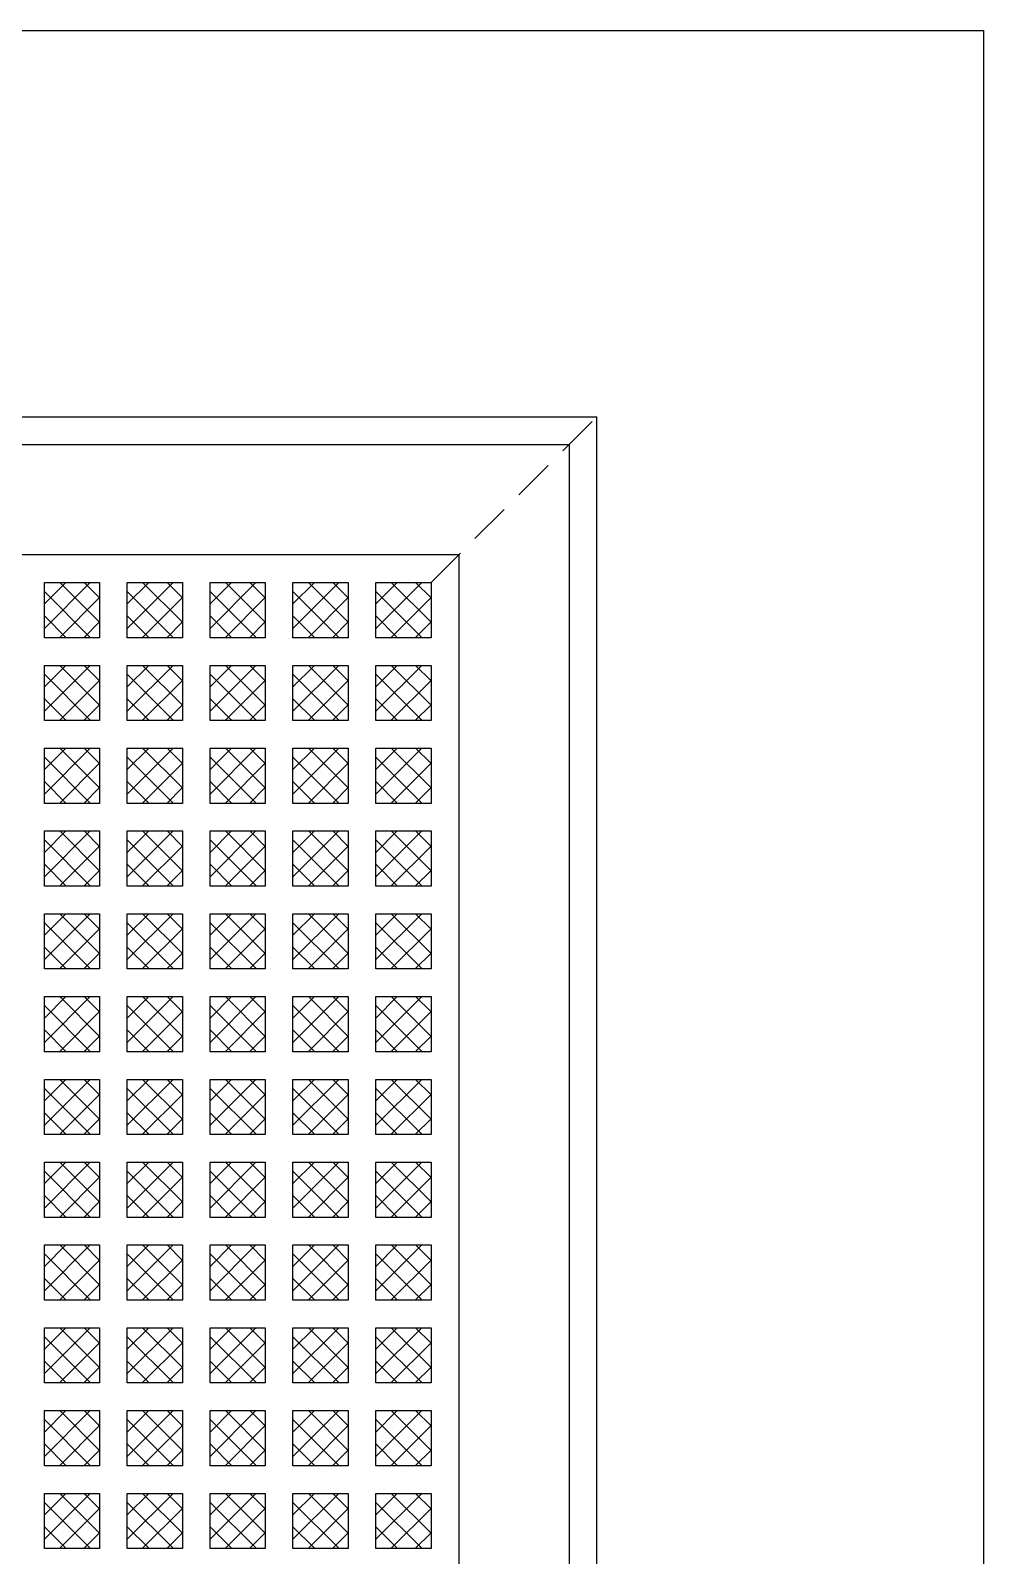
# Model space of a CAD drawing. Header units: millimetres. Extents: x -10022 to -9882, y 2919 to 3099.
# Drawn here: x -9916.6 to -9882.1, y 3043.8 to 3099 of the extents above; entities that cross this region are included whole.
import ezdxf

# ---------------------------------------------------------------- set-up
doc = ezdxf.new("R2010")
doc.units = ezdxf.units.MM
doc.header["$LTSCALE"] = 0.3
doc.linetypes.add('CENTER', pattern=[50.8, 31.75, -6.35, 6.35, -6.35])
doc.linetypes.add('DASHED', pattern=[0.75, 0.5, -0.25])
for name, color, linetype in [('1', 1, 'Continuous'), ('4', 4, 'DASHED'), ('5', 5, 'Continuous'), ('6', 6, 'CENTER')]:
    doc.layers.add(name, color=color, linetype=linetype)

# ---------------------------------------------------------------- blocks, each defined once
blk = doc.blocks.new('nap')
at = {"layer": '5'}
h = blk.add_hatch(dxfattribs=at)
h.set_pattern_fill('ANSI37', color=256, scale=5, style=0)
h.set_pattern_definition([(135, (6495.2333, -32.8017), (0.44194174, 0.44194174), []), (45, (6495.2333, -32.8017), (0.44194174, -0.44194174), [])])
h.paths.add_polyline_path([(71, 85), (73, 85), (73, 83), (71, 83)])
h = blk.add_hatch(dxfattribs=at)
h.set_pattern_fill('ANSI37', color=256, scale=5, style=0)
h.set_pattern_definition([(135, (6498.2333, -32.8017), (0.44194174, 0.44194174), []), (45, (6498.2333, -32.8017), (0.44194174, -0.44194174), [])])
h.paths.add_polyline_path([(74, 85), (76, 85), (76, 83), (74, 83)])
h = blk.add_hatch(dxfattribs=at)
h.set_pattern_fill('ANSI37', color=256, scale=5, style=0)
h.set_pattern_definition([(135, (6501.2333, -32.8017), (0.44194174, 0.44194174), []), (45, (6501.2333, -32.8017), (0.44194174, -0.44194174), [])])
h.paths.add_polyline_path([(77, 85), (79, 85), (79, 83), (77, 83)])
h = blk.add_hatch(dxfattribs=at)
h.set_pattern_fill('ANSI37', color=256, scale=5, style=0)
h.set_pattern_definition([(135, (6504.2333, -32.8017), (0.44194174, 0.44194174), []), (45, (6504.2333, -32.8017), (0.44194174, -0.44194174), [])])
h.paths.add_polyline_path([(80, 85), (82, 85), (82, 83), (80, 83)])
h = blk.add_hatch(dxfattribs=at)
h.set_pattern_fill('ANSI37', color=256, scale=5, style=0)
h.set_pattern_definition([(135, (6507.2333, -32.8017), (0.44194174, 0.44194174), []), (45, (6507.2333, -32.8017), (0.44194174, -0.44194174), [])])
h.paths.add_polyline_path([(83, 85), (85, 85), (85, 83), (83, 83)])
h = blk.add_hatch(dxfattribs=at)
h.set_pattern_fill('ANSI37', color=256, scale=5, style=0)
h.set_pattern_definition([(135, (6495.2333, -35.8017), (0.44194174, 0.44194174), []), (45, (6495.2333, -35.8017), (0.44194174, -0.44194174), [])])
h.paths.add_polyline_path([(71, 82), (73, 82), (73, 80), (71, 80)])
h = blk.add_hatch(dxfattribs=at)
h.set_pattern_fill('ANSI37', color=256, scale=5, style=0)
h.set_pattern_definition([(135, (6498.2333, -35.8017), (0.44194174, 0.44194174), []), (45, (6498.2333, -35.8017), (0.44194174, -0.44194174), [])])
h.paths.add_polyline_path([(74, 82), (76, 82), (76, 80), (74, 80)])
h = blk.add_hatch(dxfattribs=at)
h.set_pattern_fill('ANSI37', color=256, scale=5, style=0)
h.set_pattern_definition([(135, (6501.2333, -35.8017), (0.44194174, 0.44194174), []), (45, (6501.2333, -35.8017), (0.44194174, -0.44194174), [])])
h.paths.add_polyline_path([(77, 82), (79, 82), (79, 80), (77, 80)])
h = blk.add_hatch(dxfattribs=at)
h.set_pattern_fill('ANSI37', color=256, scale=5, style=0)
h.set_pattern_definition([(135, (6504.2333, -35.8017), (0.44194174, 0.44194174), []), (45, (6504.2333, -35.8017), (0.44194174, -0.44194174), [])])
h.paths.add_polyline_path([(80, 82), (82, 82), (82, 80), (80, 80)])
h = blk.add_hatch(dxfattribs=at)
h.set_pattern_fill('ANSI37', color=256, scale=5, style=0)
h.set_pattern_definition([(135, (6507.2333, -35.8017), (0.44194174, 0.44194174), []), (45, (6507.2333, -35.8017), (0.44194174, -0.44194174), [])])
h.paths.add_polyline_path([(83, 82), (85, 82), (85, 80), (83, 80)])
h = blk.add_hatch(dxfattribs=at)
h.set_pattern_fill('ANSI37', color=256, scale=5, style=0)
h.set_pattern_definition([(135, (6495.2333, -38.8017), (0.44194174, 0.44194174), []), (45, (6495.2333, -38.8017), (0.44194174, -0.44194174), [])])
h.paths.add_polyline_path([(71, 79), (73, 79), (73, 77), (71, 77)])
h = blk.add_hatch(dxfattribs=at)
h.set_pattern_fill('ANSI37', color=256, scale=5, style=0)
h.set_pattern_definition([(135, (6498.2333, -38.8017), (0.44194174, 0.44194174), []), (45, (6498.2333, -38.8017), (0.44194174, -0.44194174), [])])
h.paths.add_polyline_path([(74, 79), (76, 79), (76, 77), (74, 77)])
h = blk.add_hatch(dxfattribs=at)
h.set_pattern_fill('ANSI37', color=256, scale=5, style=0)
h.set_pattern_definition([(135, (6501.2333, -38.8017), (0.44194174, 0.44194174), []), (45, (6501.2333, -38.8017), (0.44194174, -0.44194174), [])])
h.paths.add_polyline_path([(77, 79), (79, 79), (79, 77), (77, 77)])
h = blk.add_hatch(dxfattribs=at)
h.set_pattern_fill('ANSI37', color=256, scale=5, style=0)
h.set_pattern_definition([(135, (6504.2333, -38.8017), (0.44194174, 0.44194174), []), (45, (6504.2333, -38.8017), (0.44194174, -0.44194174), [])])
h.paths.add_polyline_path([(80, 79), (82, 79), (82, 77), (80, 77)])
h = blk.add_hatch(dxfattribs=at)
h.set_pattern_fill('ANSI37', color=256, scale=5, style=0)
h.set_pattern_definition([(135, (6507.2333, -38.8017), (0.44194174, 0.44194174), []), (45, (6507.2333, -38.8017), (0.44194174, -0.44194174), [])])
h.paths.add_polyline_path([(83, 79), (85, 79), (85, 77), (83, 77)])
h = blk.add_hatch(dxfattribs=at)
h.set_pattern_fill('ANSI37', color=256, scale=5, style=0)
h.set_pattern_definition([(135, (6495.2333, -41.8017), (0.44194174, 0.44194174), []), (45, (6495.2333, -41.8017), (0.44194174, -0.44194174), [])])
h.paths.add_polyline_path([(71, 76), (73, 76), (73, 74), (71, 74)])
h = blk.add_hatch(dxfattribs=at)
h.set_pattern_fill('ANSI37', color=256, scale=5, style=0)
h.set_pattern_definition([(135, (6498.2333, -41.8017), (0.44194174, 0.44194174), []), (45, (6498.2333, -41.8017), (0.44194174, -0.44194174), [])])
h.paths.add_polyline_path([(74, 76), (76, 76), (76, 74), (74, 74)])
h = blk.add_hatch(dxfattribs=at)
h.set_pattern_fill('ANSI37', color=256, scale=5, style=0)
h.set_pattern_definition([(135, (6501.2333, -41.8017), (0.44194174, 0.44194174), []), (45, (6501.2333, -41.8017), (0.44194174, -0.44194174), [])])
h.paths.add_polyline_path([(77, 76), (79, 76), (79, 74), (77, 74)])
h = blk.add_hatch(dxfattribs=at)
h.set_pattern_fill('ANSI37', color=256, scale=5, style=0)
h.set_pattern_definition([(135, (6504.2333, -41.8017), (0.44194174, 0.44194174), []), (45, (6504.2333, -41.8017), (0.44194174, -0.44194174), [])])
h.paths.add_polyline_path([(80, 76), (82, 76), (82, 74), (80, 74)])
h = blk.add_hatch(dxfattribs=at)
h.set_pattern_fill('ANSI37', color=256, scale=5, style=0)
h.set_pattern_definition([(135, (6507.2333, -41.8017), (0.44194174, 0.44194174), []), (45, (6507.2333, -41.8017), (0.44194174, -0.44194174), [])])
h.paths.add_polyline_path([(83, 76), (85, 76), (85, 74), (83, 74)])
h = blk.add_hatch(dxfattribs=at)
h.set_pattern_fill('ANSI37', color=256, scale=5, style=0)
h.set_pattern_definition([(135, (6495.2333, -44.8017), (0.44194174, 0.44194174), []), (45, (6495.2333, -44.8017), (0.44194174, -0.44194174), [])])
h.paths.add_polyline_path([(71, 73), (73, 73), (73, 71), (71, 71)])
h = blk.add_hatch(dxfattribs=at)
h.set_pattern_fill('ANSI37', color=256, scale=5, style=0)
h.set_pattern_definition([(135, (6498.2333, -44.8017), (0.44194174, 0.44194174), []), (45, (6498.2333, -44.8017), (0.44194174, -0.44194174), [])])
h.paths.add_polyline_path([(74, 73), (76, 73), (76, 71), (74, 71)])
h = blk.add_hatch(dxfattribs=at)
h.set_pattern_fill('ANSI37', color=256, scale=5, style=0)
h.set_pattern_definition([(135, (6501.2333, -44.8017), (0.44194174, 0.44194174), []), (45, (6501.2333, -44.8017), (0.44194174, -0.44194174), [])])
h.paths.add_polyline_path([(77, 73), (79, 73), (79, 71), (77, 71)])
h = blk.add_hatch(dxfattribs=at)
h.set_pattern_fill('ANSI37', color=256, scale=5, style=0)
h.set_pattern_definition([(135, (6504.2333, -44.8017), (0.44194174, 0.44194174), []), (45, (6504.2333, -44.8017), (0.44194174, -0.44194174), [])])
h.paths.add_polyline_path([(80, 73), (82, 73), (82, 71), (80, 71)])
h = blk.add_hatch(dxfattribs=at)
h.set_pattern_fill('ANSI37', color=256, scale=5, style=0)
h.set_pattern_definition([(135, (6507.2333, -44.8017), (0.44194174, 0.44194174), []), (45, (6507.2333, -44.8017), (0.44194174, -0.44194174), [])])
h.paths.add_polyline_path([(83, 73), (85, 73), (85, 71), (83, 71)])
h = blk.add_hatch(dxfattribs=at)
h.set_pattern_fill('ANSI37', color=256, scale=5, style=0)
h.set_pattern_definition([(135, (6495.2333, -47.8017), (0.44194174, 0.44194174), []), (45, (6495.2333, -47.8017), (0.44194174, -0.44194174), [])])
h.paths.add_polyline_path([(71, 70), (73, 70), (73, 68), (71, 68)])
h = blk.add_hatch(dxfattribs=at)
h.set_pattern_fill('ANSI37', color=256, scale=5, style=0)
h.set_pattern_definition([(135, (6498.2333, -47.8017), (0.44194174, 0.44194174), []), (45, (6498.2333, -47.8017), (0.44194174, -0.44194174), [])])
h.paths.add_polyline_path([(74, 70), (76, 70), (76, 68), (74, 68)])
h = blk.add_hatch(dxfattribs=at)
h.set_pattern_fill('ANSI37', color=256, scale=5, style=0)
h.set_pattern_definition([(135, (6501.2333, -47.8017), (0.44194174, 0.44194174), []), (45, (6501.2333, -47.8017), (0.44194174, -0.44194174), [])])
h.paths.add_polyline_path([(77, 70), (79, 70), (79, 68), (77, 68)])
h = blk.add_hatch(dxfattribs=at)
h.set_pattern_fill('ANSI37', color=256, scale=5, style=0)
h.set_pattern_definition([(135, (6504.2333, -47.8017), (0.44194174, 0.44194174), []), (45, (6504.2333, -47.8017), (0.44194174, -0.44194174), [])])
h.paths.add_polyline_path([(80, 70), (82, 70), (82, 68), (80, 68)])
h = blk.add_hatch(dxfattribs=at)
h.set_pattern_fill('ANSI37', color=256, scale=5, style=0)
h.set_pattern_definition([(135, (6507.2333, -47.8017), (0.44194174, 0.44194174), []), (45, (6507.2333, -47.8017), (0.44194174, -0.44194174), [])])
h.paths.add_polyline_path([(83, 70), (85, 70), (85, 68), (83, 68)])
h = blk.add_hatch(dxfattribs=at)
h.set_pattern_fill('ANSI37', color=256, scale=5, style=0)
h.set_pattern_definition([(135, (6495.2333, -50.8017), (0.44194174, 0.44194174), []), (45, (6495.2333, -50.8017), (0.44194174, -0.44194174), [])])
h.paths.add_polyline_path([(71, 67), (73, 67), (73, 65), (71, 65)])
h = blk.add_hatch(dxfattribs=at)
h.set_pattern_fill('ANSI37', color=256, scale=5, style=0)
h.set_pattern_definition([(135, (6498.2333, -50.8017), (0.44194174, 0.44194174), []), (45, (6498.2333, -50.8017), (0.44194174, -0.44194174), [])])
h.paths.add_polyline_path([(74, 67), (76, 67), (76, 65), (74, 65)])
h = blk.add_hatch(dxfattribs=at)
h.set_pattern_fill('ANSI37', color=256, scale=5, style=0)
h.set_pattern_definition([(135, (6501.2333, -50.8017), (0.44194174, 0.44194174), []), (45, (6501.2333, -50.8017), (0.44194174, -0.44194174), [])])
h.paths.add_polyline_path([(77, 67), (79, 67), (79, 65), (77, 65)])
h = blk.add_hatch(dxfattribs=at)
h.set_pattern_fill('ANSI37', color=256, scale=5, style=0)
h.set_pattern_definition([(135, (6504.2333, -50.8017), (0.44194174, 0.44194174), []), (45, (6504.2333, -50.8017), (0.44194174, -0.44194174), [])])
h.paths.add_polyline_path([(80, 67), (82, 67), (82, 65), (80, 65)])
h = blk.add_hatch(dxfattribs=at)
h.set_pattern_fill('ANSI37', color=256, scale=5, style=0)
h.set_pattern_definition([(135, (6507.2333, -50.8017), (0.44194174, 0.44194174), []), (45, (6507.2333, -50.8017), (0.44194174, -0.44194174), [])])
h.paths.add_polyline_path([(83, 67), (85, 67), (85, 65), (83, 65)])
h = blk.add_hatch(dxfattribs=at)
h.set_pattern_fill('ANSI37', color=256, scale=5, style=0)
h.set_pattern_definition([(135, (6495.2333, -53.8017), (0.44194174, 0.44194174), []), (45, (6495.2333, -53.8017), (0.44194174, -0.44194174), [])])
h.paths.add_polyline_path([(71, 64), (73, 64), (73, 62), (71, 62)])
h = blk.add_hatch(dxfattribs=at)
h.set_pattern_fill('ANSI37', color=256, scale=5, style=0)
h.set_pattern_definition([(135, (6498.2333, -53.8017), (0.44194174, 0.44194174), []), (45, (6498.2333, -53.8017), (0.44194174, -0.44194174), [])])
h.paths.add_polyline_path([(74, 64), (76, 64), (76, 62), (74, 62)])
h = blk.add_hatch(dxfattribs=at)
h.set_pattern_fill('ANSI37', color=256, scale=5, style=0)
h.set_pattern_definition([(135, (6501.2333, -53.8017), (0.44194174, 0.44194174), []), (45, (6501.2333, -53.8017), (0.44194174, -0.44194174), [])])
h.paths.add_polyline_path([(77, 64), (79, 64), (79, 62), (77, 62)])
h = blk.add_hatch(dxfattribs=at)
h.set_pattern_fill('ANSI37', color=256, scale=5, style=0)
h.set_pattern_definition([(135, (6504.2333, -53.8017), (0.44194174, 0.44194174), []), (45, (6504.2333, -53.8017), (0.44194174, -0.44194174), [])])
h.paths.add_polyline_path([(80, 64), (82, 64), (82, 62), (80, 62)])
h = blk.add_hatch(dxfattribs=at)
h.set_pattern_fill('ANSI37', color=256, scale=5, style=0)
h.set_pattern_definition([(135, (6507.2333, -53.8017), (0.44194174, 0.44194174), []), (45, (6507.2333, -53.8017), (0.44194174, -0.44194174), [])])
h.paths.add_polyline_path([(83, 64), (85, 64), (85, 62), (83, 62)])
h = blk.add_hatch(dxfattribs=at)
h.set_pattern_fill('ANSI37', color=256, scale=5, style=0)
h.set_pattern_definition([(135, (6495.2333, -56.8017), (0.44194174, 0.44194174), []), (45, (6495.2333, -56.8017), (0.44194174, -0.44194174), [])])
h.paths.add_polyline_path([(71, 61), (73, 61), (73, 59), (71, 59)])
h = blk.add_hatch(dxfattribs=at)
h.set_pattern_fill('ANSI37', color=256, scale=5, style=0)
h.set_pattern_definition([(135, (6498.2333, -56.8017), (0.44194174, 0.44194174), []), (45, (6498.2333, -56.8017), (0.44194174, -0.44194174), [])])
h.paths.add_polyline_path([(74, 61), (76, 61), (76, 59), (74, 59)])
h = blk.add_hatch(dxfattribs=at)
h.set_pattern_fill('ANSI37', color=256, scale=5, style=0)
h.set_pattern_definition([(135, (6501.2333, -56.8017), (0.44194174, 0.44194174), []), (45, (6501.2333, -56.8017), (0.44194174, -0.44194174), [])])
h.paths.add_polyline_path([(77, 61), (79, 61), (79, 59), (77, 59)])
h = blk.add_hatch(dxfattribs=at)
h.set_pattern_fill('ANSI37', color=256, scale=5, style=0)
h.set_pattern_definition([(135, (6504.2333, -56.8017), (0.44194174, 0.44194174), []), (45, (6504.2333, -56.8017), (0.44194174, -0.44194174), [])])
h.paths.add_polyline_path([(80, 61), (82, 61), (82, 59), (80, 59)])
h = blk.add_hatch(dxfattribs=at)
h.set_pattern_fill('ANSI37', color=256, scale=5, style=0)
h.set_pattern_definition([(135, (6507.2333, -56.8017), (0.44194174, 0.44194174), []), (45, (6507.2333, -56.8017), (0.44194174, -0.44194174), [])])
h.paths.add_polyline_path([(83, 61), (85, 61), (85, 59), (83, 59)])
h = blk.add_hatch(dxfattribs=at)
h.set_pattern_fill('ANSI37', color=256, scale=5, style=0)
h.set_pattern_definition([(135, (6495.2333, -59.8017), (0.44194174, 0.44194174), []), (45, (6495.2333, -59.8017), (0.44194174, -0.44194174), [])])
h.paths.add_polyline_path([(71, 58), (73, 58), (73, 56), (71, 56)])
h = blk.add_hatch(dxfattribs=at)
h.set_pattern_fill('ANSI37', color=256, scale=5, style=0)
h.set_pattern_definition([(135, (6498.2333, -59.8017), (0.44194174, 0.44194174), []), (45, (6498.2333, -59.8017), (0.44194174, -0.44194174), [])])
h.paths.add_polyline_path([(74, 58), (76, 58), (76, 56), (74, 56)])
h = blk.add_hatch(dxfattribs=at)
h.set_pattern_fill('ANSI37', color=256, scale=5, style=0)
h.set_pattern_definition([(135, (6501.2333, -59.8017), (0.44194174, 0.44194174), []), (45, (6501.2333, -59.8017), (0.44194174, -0.44194174), [])])
h.paths.add_polyline_path([(77, 58), (79, 58), (79, 56), (77, 56)])
h = blk.add_hatch(dxfattribs=at)
h.set_pattern_fill('ANSI37', color=256, scale=5, style=0)
h.set_pattern_definition([(135, (6504.2333, -59.8017), (0.44194174, 0.44194174), []), (45, (6504.2333, -59.8017), (0.44194174, -0.44194174), [])])
h.paths.add_polyline_path([(80, 58), (82, 58), (82, 56), (80, 56)])
h = blk.add_hatch(dxfattribs=at)
h.set_pattern_fill('ANSI37', color=256, scale=5, style=0)
h.set_pattern_definition([(135, (6507.2333, -59.8017), (0.44194174, 0.44194174), []), (45, (6507.2333, -59.8017), (0.44194174, -0.44194174), [])])
h.paths.add_polyline_path([(83, 58), (85, 58), (85, 56), (83, 56)])
h = blk.add_hatch(dxfattribs=at)
h.set_pattern_fill('ANSI37', color=256, scale=5, style=0)
h.set_pattern_definition([(135, (6495.2333, -62.8017), (0.44194174, 0.44194174), []), (45, (6495.2333, -62.8017), (0.44194174, -0.44194174), [])])
h.paths.add_polyline_path([(71, 55), (73, 55), (73, 53), (71, 53)])
h = blk.add_hatch(dxfattribs=at)
h.set_pattern_fill('ANSI37', color=256, scale=5, style=0)
h.set_pattern_definition([(135, (6498.2333, -62.8017), (0.44194174, 0.44194174), []), (45, (6498.2333, -62.8017), (0.44194174, -0.44194174), [])])
h.paths.add_polyline_path([(74, 55), (76, 55), (76, 53), (74, 53)])
h = blk.add_hatch(dxfattribs=at)
h.set_pattern_fill('ANSI37', color=256, scale=5, style=0)
h.set_pattern_definition([(135, (6501.2333, -62.8017), (0.44194174, 0.44194174), []), (45, (6501.2333, -62.8017), (0.44194174, -0.44194174), [])])
h.paths.add_polyline_path([(77, 55), (79, 55), (79, 53), (77, 53)])
h = blk.add_hatch(dxfattribs=at)
h.set_pattern_fill('ANSI37', color=256, scale=5, style=0)
h.set_pattern_definition([(135, (6504.2333, -62.8017), (0.44194174, 0.44194174), []), (45, (6504.2333, -62.8017), (0.44194174, -0.44194174), [])])
h.paths.add_polyline_path([(80, 55), (82, 55), (82, 53), (80, 53)])
h = blk.add_hatch(dxfattribs=at)
h.set_pattern_fill('ANSI37', color=256, scale=5, style=0)
h.set_pattern_definition([(135, (6507.2333, -62.8017), (0.44194174, 0.44194174), []), (45, (6507.2333, -62.8017), (0.44194174, -0.44194174), [])])
h.paths.add_polyline_path([(83, 55), (85, 55), (85, 53), (83, 53)])
h = blk.add_hatch(dxfattribs=at)
h.set_pattern_fill('ANSI37', color=256, scale=5, style=0)
h.set_pattern_definition([(135, (6495.2333, -65.8017), (0.44194174, 0.44194174), []), (45, (6495.2333, -65.8017), (0.44194174, -0.44194174), [])])
h.paths.add_polyline_path([(71, 52), (73, 52), (73, 50), (71, 50)])
h = blk.add_hatch(dxfattribs=at)
h.set_pattern_fill('ANSI37', color=256, scale=5, style=0)
h.set_pattern_definition([(135, (6498.2333, -65.8017), (0.44194174, 0.44194174), []), (45, (6498.2333, -65.8017), (0.44194174, -0.44194174), [])])
h.paths.add_polyline_path([(74, 52), (76, 52), (76, 50), (74, 50)])
h = blk.add_hatch(dxfattribs=at)
h.set_pattern_fill('ANSI37', color=256, scale=5, style=0)
h.set_pattern_definition([(135, (6501.2333, -65.8017), (0.44194174, 0.44194174), []), (45, (6501.2333, -65.8017), (0.44194174, -0.44194174), [])])
h.paths.add_polyline_path([(77, 52), (79, 52), (79, 50), (77, 50)])
h = blk.add_hatch(dxfattribs=at)
h.set_pattern_fill('ANSI37', color=256, scale=5, style=0)
h.set_pattern_definition([(135, (6504.2333, -65.8017), (0.44194174, 0.44194174), []), (45, (6504.2333, -65.8017), (0.44194174, -0.44194174), [])])
h.paths.add_polyline_path([(80, 52), (82, 52), (82, 50), (80, 50)])
h = blk.add_hatch(dxfattribs=at)
h.set_pattern_fill('ANSI37', color=256, scale=5, style=0)
h.set_pattern_definition([(135, (6507.2333, -65.8017), (0.44194174, 0.44194174), []), (45, (6507.2333, -65.8017), (0.44194174, -0.44194174), [])])
h.paths.add_polyline_path([(83, 52), (85, 52), (85, 50), (83, 50)])
at = {"layer": '1'}
for p, q in [((0, 90), (90, 90)), ((90, 90), (90, 0)), ((86, 86), (45, 86)), ((86, 86), (86, 4))]:
    blk.add_line(p, q, dxfattribs=at)
at = {"layer": '6'}
for points in [[(73, 83), (71, 83), (71, 85), (73, 85)], [(76, 83), (74, 83), (74, 85), (76, 85)], [(79, 83), (77, 83), (77, 85), (79, 85)], [(82, 83), (80, 83), (80, 85), (82, 85)], [(85, 83), (83, 83), (83, 85), (85, 85)], [(73, 80), (71, 80), (71, 82), (73, 82)], [(76, 80), (74, 80), (74, 82), (76, 82)], [(79, 80), (77, 80), (77, 82), (79, 82)], [(82, 80), (80, 80), (80, 82), (82, 82)], [(85, 80), (83, 80), (83, 82), (85, 82)], [(73, 77), (71, 77), (71, 79), (73, 79)], [(76, 77), (74, 77), (74, 79), (76, 79)], [(79, 77), (77, 77), (77, 79), (79, 79)], [(82, 77), (80, 77), (80, 79), (82, 79)], [(85, 77), (83, 77), (83, 79), (85, 79)], [(73, 74), (71, 74), (71, 76), (73, 76)], [(76, 74), (74, 74), (74, 76), (76, 76)], [(79, 74), (77, 74), (77, 76), (79, 76)], [(82, 74), (80, 74), (80, 76), (82, 76)], [(85, 74), (83, 74), (83, 76), (85, 76)], [(73, 71), (71, 71), (71, 73), (73, 73)], [(76, 71), (74, 71), (74, 73), (76, 73)], [(79, 71), (77, 71), (77, 73), (79, 73)], [(82, 71), (80, 71), (80, 73), (82, 73)], [(85, 71), (83, 71), (83, 73), (85, 73)], [(73, 68), (71, 68), (71, 70), (73, 70)], [(76, 68), (74, 68), (74, 70), (76, 70)], [(79, 68), (77, 68), (77, 70), (79, 70)], [(82, 68), (80, 68), (80, 70), (82, 70)], [(85, 68), (83, 68), (83, 70), (85, 70)], [(73, 65), (71, 65), (71, 67), (73, 67)], [(76, 65), (74, 65), (74, 67), (76, 67)], [(79, 65), (77, 65), (77, 67), (79, 67)], [(82, 65), (80, 65), (80, 67), (82, 67)], [(85, 65), (83, 65), (83, 67), (85, 67)], [(73, 62), (71, 62), (71, 64), (73, 64)], [(76, 62), (74, 62), (74, 64), (76, 64)], [(79, 62), (77, 62), (77, 64), (79, 64)], [(82, 62), (80, 62), (80, 64), (82, 64)], [(85, 62), (83, 62), (83, 64), (85, 64)], [(73, 59), (71, 59), (71, 61), (73, 61)], [(76, 59), (74, 59), (74, 61), (76, 61)], [(79, 59), (77, 59), (77, 61), (79, 61)], [(82, 59), (80, 59), (80, 61), (82, 61)], [(85, 59), (83, 59), (83, 61), (85, 61)], [(73, 56), (71, 56), (71, 58), (73, 58)], [(76, 56), (74, 56), (74, 58), (76, 58)], [(79, 56), (77, 56), (77, 58), (79, 58)], [(82, 56), (80, 56), (80, 58), (82, 58)], [(85, 56), (83, 56), (83, 58), (85, 58)], [(73, 53), (71, 53), (71, 55), (73, 55)], [(76, 53), (74, 53), (74, 55), (76, 55)], [(79, 53), (77, 53), (77, 55), (79, 55)], [(82, 53), (80, 53), (80, 55), (82, 55)], [(85, 53), (83, 53), (83, 55), (85, 55)], [(73, 50), (71, 50), (71, 52), (73, 52)], [(76, 50), (74, 50), (74, 52), (76, 52)], [(79, 50), (77, 50), (77, 52), (79, 52)], [(82, 50), (80, 50), (80, 52), (82, 52)], [(85, 50), (83, 50), (83, 52), (85, 52)]]:
    blk.add_lwpolyline(points, close=True, dxfattribs=at)

msp = doc.modelspace()

# ---------------------------------------------------------------- linework, layer by layer
for p, q in [((-10022.057, 3099.02), (-9882.057, 3099.02)), ((-9882.057, 3099.02), (-9882.057, 2919.02)), ((-9988.057, 3085.02), (-9896.057, 3085.02)), ((-9896.057, 2993.02), (-9896.057, 3085.02))]:
    msp.add_line(p, q)
at = {"layer": '4', "ltscale": 10}
msp.add_line((-9902.057, 3079.02), (-9896.057, 3085.02), dxfattribs=at)

# ---------------------------------------------------------------- block references
msp.add_blockref('nap', (-9987.057, 2994.02))

doc.saveas('drawing.dxf')
